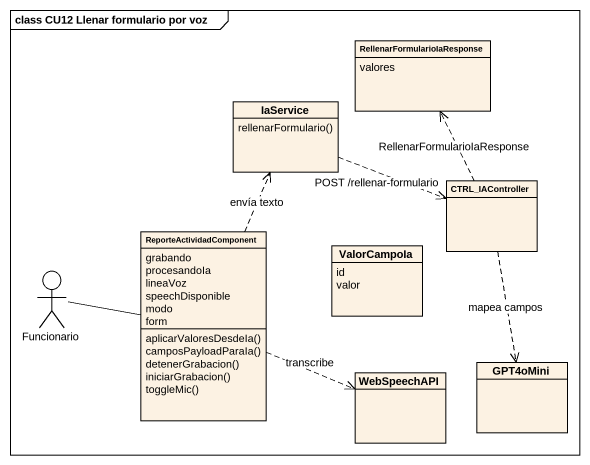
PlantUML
@startuml
mainframe class CU12 Llenar formulario por voz
allowmixing
hide circle
hide empty members
class RellenarFormularioIaResponse {
  valores
}
class IaService {
  rellenarFormulario()
}
class CTRL_IAController
class ReporteActividadComponent {
  grabando
  procesandoIa
  lineaVoz
  speechDisponible
  modo
  form
  aplicarValoresDesdeIa()
  camposPayloadParaIa()
  detenerGrabacion()
  iniciarGrabacion()
  toggleMic()
}
actor Funcionario
class ValorCampoIa {
  id
  valor
}
class WebSpeechAPI
class GPT4oMini
IaService .right.> CTRL_IAController : POST /rellenar-formulario
CTRL_IAController .up.> RellenarFormularioIaResponse : RellenarFormularioIaResponse
CTRL_IAController ..> GPT4oMini : mapea campos
ReporteActividadComponent .up.> IaService : envía texto
ReporteActividadComponent -left- Funcionario
ReporteActividadComponent .right.> WebSpeechAPI : transcribe
@enduml
